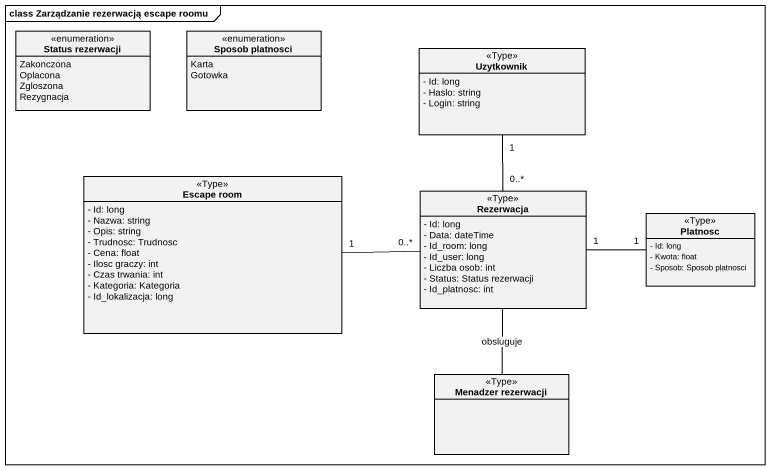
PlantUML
@startuml
mainframe class Zarządzanie rezerwacją escape roomu
hide circle
hide empty members
skinparam classAttributeIconSize 0
enum "Status rezerwacji" as Status_rezerwacji {
  Zakonczona
  Oplacona
  Zgloszona
  Rezygnacja
}
enum "Sposob platnosci" as Sposob_platnosci {
  Karta
  Gotowka
}
class Uzytkownik <<Type>> {
  - Id: long
  - Haslo: string
  - Login: string
}
class "Escape room" as Escape_room <<Type>> {
  - Id: long
  - Nazwa: string
  - Opis: string
  - Trudnosc: Trudnosc
  - Cena: float
  - Ilosc graczy: int
  - Czas trwania: int
  - Kategoria: Kategoria
  - Id_lokalizacja: long
}
class Rezerwacja <<Type>> {
  - Id: long
  - Data: dateTime
  - Id_room: long
  - Id_user: long
  - Liczba osob: int
  - Status: Status rezerwacji
  - Id_platnosc: int
}
class Platnosc <<Type>> {
  - Id: long
  - Kwota: float
  - Sposob: Sposob platnosci
}
class "Menadzer rezerwacji" as Menadzer_rezerwacji <<Type>>
Uzytkownik "1" -- "0..*" Rezerwacja
Escape_room "1" -right- "0..*" Rezerwacja
Platnosc "1" -left- "1" Rezerwacja
Menadzer_rezerwacji -up- Rezerwacja : obsluguje
@enduml
